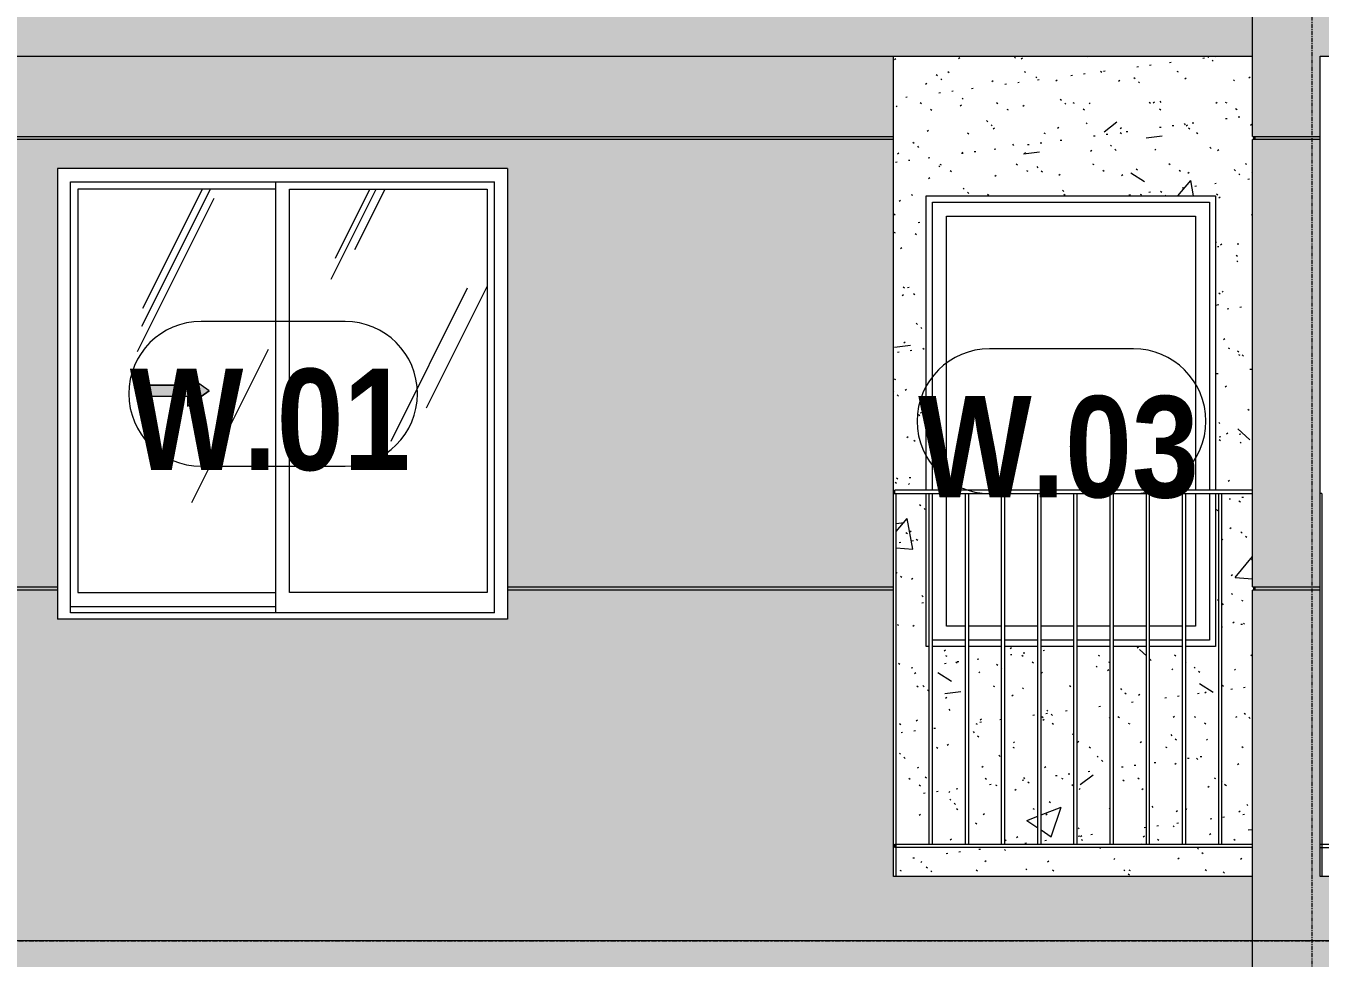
# Model space of a CAD drawing. Header units: millimetres. Extents: x 3451 to 201731, y -8641 to 35300.
# Drawn here: x 65937 to 69962, y 2146 to 5044 of the extents above; entities that cross this region are included whole.
import ezdxf

# ---------------------------------------------------------------- set-up
doc = ezdxf.new("R2010")
doc.units = ezdxf.units.MM
for name, pattern in [('1 NÉT CALL OUT', [6, 3, -3]), ('Centre', [31.75, 6.35, -4.7625, 15.875, -4.7625]), ('Dash 1_8_', [6.35, 3.175, -3.175]), ('Grid Line', [22.225, 12.7, -3.175, 3.175, -3.175])]:
    doc.linetypes.add(name, pattern=pattern)
for name, color, linetype, lineweight in [('0-1', 7, 'Continuous', 5), ('A-AREA', 32, 'Dash 1_8_', 9), ('A-DETL-GENF', 92, 'Continuous', 9), ('A-DETL-GENF-2', 92, '1 NÉT CALL OUT', 9), ('A-FLOR-HRAL', 11, 'Continuous', 9), ('A-FLOR-HRAL-1', 253, 'Continuous', 9), ('A-FLOR-LEVL-2', 51, 'Centre', 9), ('A-GLAZ', 151, 'Continuous', 9), ('A-GLAZ-1', 7, 'Continuous', 9), ('A-GLAZ-2', 253, 'Continuous', 9), ('A-GLAZ-3', 7, '1 NÉT CALL OUT', 9), ('A-GLAZ-IDEN', 152, 'Continuous', 9), ('A-WALL', 113, 'Continuous', 9), ('A-WALL-PATT-2', 9, 'Continuous', 9), ('A-WALL-PATT-3', 111, 'Continuous', 5), ('I-WALL-1', 7, 'Continuous', 9), ('S-GRID-1', 1, 'Grid Line', 9)]:
    doc.layers.add(name, color=color, linetype=linetype, lineweight=lineweight)
doc.styles.add('Arial_B_2', font='arialbd.ttf', dxfattribs={"width": 0.85, "height": 315})
pattern_1 = [(63.435, (51212.7, 14229.33), (-0.001, 1524), [532.46, -2875.3]), (63.435, (49688.7, 14229.33), (-0.001, 1524), [532.46, -2875.3]), (63.435, (51942.24, 14523.8), (-0.001, 1524), [532.46, -2875.3]), (63.435, (50418.24, 14523.8), (-0.001, 1524), [532.46, -2875.3]), (63.435, (51831.8, 14419.83), (-0.001, 1524), [532.46, -2875.3]), (63.435, (50307.8, 14419.83), (-0.001, 1524), [532.46, -2875.3]), (63.435, (51719.26, 15015.1), (-0.001, 1524), [258.8, -3148.97]), (63.435, (50195.26, 15015.1), (-0.001, 1524), [258.8, -3148.965]), (63.435, (51645.65, 14922.95), (-0.001, 1524), [532.46, -2875.3]), (63.435, (50121.65, 14922.95), (-0.001, 1524), [532.46, -2875.3]), (63.435, (51658.64, 14989.1), (-0.001, 1524), [532.46, -2875.3]), (63.435, (50134.64, 14989.1), (-0.001, 1524), [532.46, -2875.3]), (63.435, (51043.8, 14698.94), (-0.001, 1524), [532.46, -2875.3]), (63.435, (49519.8, 14698.94), (-0.001, 1524), [532.46, -2875.3]), (63.435, (51056.8, 14776.9), (-0.001, 1524), [532.46, -2875.3]), (63.435, (49532.8, 14776.9), (-0.001, 1524), [532.46, -2875.3]), (63.435, (51060.3, 14833.1), (-0.001, 1524), [532.46, -2875.3]), (63.435, (49536.3, 14833.1), (-0.001, 1524), [532.46, -2875.3])]

# ---------------------------------------------------------------- blocks, each defined once
blk = doc.blocks.new('M_Fixed - 900 x 1400-553215-TKCS_MẶT CẮT C')
at = {"layer": 'A-GLAZ-1'}
for p, q in [((68756, 4496), (69618, 4496)), ((68756, 3600), (68756, 4496)), ((69618, 4496), (69618, 3600)), ((68800, 4452), (69574, 4452)), ((68800, 3600), (68800, 4452)), ((69574, 4452), (69574, 3600)), ((68800, 3178), (68800, 3590)), ((69574, 3590), (69574, 3178)), ((69618, 3590), (69618, 3134)), ((68859, 3178), (68800, 3178)), ((68971.5, 3178), (68869, 3178)), ((69084, 3178), (68981.5, 3178)), ((69196.5, 3178), (69094, 3178)), ((69309, 3178), (69206.5, 3178)), ((69421.5, 3178), (69319, 3178)), ((69534, 3178), (69431.5, 3178)), ((69574, 3178), (69544, 3178)), ((68859, 3134), (68756.5, 3134)), ((68971.5, 3134), (68869, 3134)), ((69084, 3134), (68981.5, 3134)), ((69196.5, 3134), (69094, 3134)), ((69309, 3134), (69206.5, 3134)), ((69421.5, 3134), (69319, 3134)), ((69534, 3134), (69431.5, 3134)), ((69618, 3134), (69544, 3134))]:
    blk.add_line(p, q, dxfattribs=at)
blk = doc.blocks.new('Railing - 10mm-457212-TKCS_MẶT CẮT C')
at = {"layer": 'A-FLOR-HRAL-1'}
for p, q in [((68746.5, 2500), (68746.5, 3590)), ((68756.5, 2500), (68756.5, 3590))]:
    blk.add_line(p, q, dxfattribs=at)
blk = doc.blocks.new('Railing - 50 x 10mm-457210-TKCS_MẶT CẮT C')
at = {"layer": 'A-FLOR-HRAL-1'}
for p in [(68635.3, 3590), (68644, 2400)]:
    blk.add_line(p, (68644, 3590), dxfattribs=at)
blk = doc.blocks.new('Railing - Railing-641410-TKCS_MẶT CẮT C')
at = {"layer": 'A-FLOR-HRAL-1'}
for p, q in [((68639, 2490), (68639, 2500)), ((68639, 2500), (69751.9, 2500)), ((69751.9, 2490), (68639, 2490))]:
    blk.add_line(p, q, dxfattribs=at)
for name, p in [('Railing - 50 x 10mm-457210-TKCS_MẶT CẮT C', (0, 0)), ('Railing - 10mm-457212-TKCS_MẶT CẮT C', (0, 0)), ('Railing - 10mm-457212-TKCS_MẶT CẮT C', (112.5, 0)), ('Railing - 10mm-457212-TKCS_MẶT CẮT C', (225, 0)), ('Railing - 10mm-457212-TKCS_MẶT CẮT C', (337.5, 0)), ('Railing - 10mm-457212-TKCS_MẶT CẮT C', (450, 0)), ('Railing - 10mm-457212-TKCS_MẶT CẮT C', (562.5, 0)), ('Railing - 10mm-457212-TKCS_MẶT CẮT C', (675, 0)), ('Railing - 10mm-457212-TKCS_MẶT CẮT C', (787.5, 0)), ('Railing - 10mm-457212-TKCS_MẶT CẮT C', (900, 0))]:
    blk.add_blockref(name, p)
blk = doc.blocks.new('Top Rail Type - Top Rail_Internal_-641411-TKCS_MẶT CẮT C')
at = {"layer": 'A-FLOR-HRAL-1'}
for p, q in [((68639, 3590), (68639, 3600)), ((69751.9, 3600), (68639, 3600)), ((68639, 3590), (69751.9, 3590))]:
    blk.add_line(p, q, dxfattribs=at)
blk = doc.blocks.new('NCV_TKTC_TANG 1_rvt-1-TKCS_MẶT CẮT C')
at = {"layer": 'A-WALL-PATT-2'}
h = blk.add_hatch(dxfattribs=at)
h.set_pattern_fill('FP_4', color=256, style=0, pattern_type=2)
h.set_pattern_definition([(50, (49422.4, 14125), (1093.104, -95.634), [114.3, -1257.3]), (355, (49422.4, 14125), (-211.46, 1146.34), [91.44, -1005.84]), (100.451, (49513.5, 14117), (881.656, 1050.7), [97.14, -1068.54]), (46.184, (49422.4, 14429.8), (1626.475, -252.26), [171.45, -1885.95]), (96.636, (49558, 14408.8), (1424.42, 1484.57), [145.71, -1602.81]), (351.184, (49422.4, 14429.8), (1424.43, 1484.55), [137.16, -1508.76]), (21, (49574.8, 14353.6), (909.686, -613.59), [114.3, -1257.3]), (326, (49574.8, 14353.6), (370.81, 1105.13), [91.44, -1005.84]), (71.451, (49650.6, 14302.5), (1280.503, 491.53), [97.14, -1068.54]), (37.5, (49422.43, 14125), (18.5313, 507.33), [50.292, -943.356, 50.292, -970.788, -1009.65]), (37.5, (49422.43, 14125), (18.5313, 507.33), [-2014.728, 50.292, -959.358]), (7.5, (49422.43, 14125), (400.918, 601.084), [50.292, -531.876, 50.292, -920.496, -384.81]), (7.5, (49422.43, 14125), (400.918, 601.084), [-1552.956, 50.292, -334.518]), (327.5, (49082.58, 14125), (813.545, -34.374), [50.292, -330.708, 50.292, -1138.428, -1577.34]), (327.5, (49082.58, 14125), (813.545, -34.374), [-1569.72, 50.292, -1527.048]), (317.5, (48930.2, 14125), (888.775, 152.56), [50.292, -445.008, 50.292, -739.14, -1120.14]), (317.5, (48930.2, 14125), (888.775, 152.56), [-1284.73, 50.29, -1069.85])])
h.paths.add_polyline_path([(69751.9, 2400), (69751.9, 2490), (68644, 2490), (68644, 2400), (69729.6, 2400)])
h.paths.add_polyline_path([(69309, 2500), (69309, 3115), (69206.5, 3115), (69206.5, 2500)])
h.paths.add_polyline_path([(69319, 2500), (69421.5, 2500), (69421.5, 3115), (69319, 3115), (69319, 2561.6)])
h.paths.add_polyline_path([(69431.5, 2500), (69534, 2500), (69534, 3115), (69431.5, 3115)])
h.paths.add_polyline_path([(69196.5, 2500), (69196.5, 3115), (69094, 3115), (69094, 2500)])
h.paths.add_polyline_path([(69544, 2500), (69646.5, 2500), (69646.5, 3590), (69637, 3590), (69637, 3115), (69544, 3115)])
h.paths.add_polyline_path([(69656.5, 2500), (69751.9, 2500), (69751.9, 3290), (69755.8, 3290), (69755.8, 3300), (69751.9, 3300), (69751.9, 3590), (69656.5, 3590), (69656.5, 2951.1)])
h.paths.add_polyline_path([(68644, 2500), (68746.5, 2500), (68746.5, 3115), (68737, 3115), (68737, 3590), (68644, 3590), (68644, 2931.9)])
h.paths.add_polyline_path([(68756.5, 2500), (68859, 2500), (68859, 3115), (68756.5, 3115), (68756.5, 3096.4)])
h.paths.add_polyline_path([(69024.5, 2500), (69084, 2500), (69084, 3115), (68981.5, 3115), (68981.5, 2500)])
h.paths.add_polyline_path([(68971.5, 2500), (68971.5, 3115), (68869, 3115), (68869, 2500)])
h.paths.add_polyline_path([(68639, 3590), (68639, 3600), (68737, 3600), (68737, 4515), (69637, 4515), (69637, 3600), (69751.9, 3600), (69751.9, 4690), (69755.8, 4690), (69755.8, 4700), (69751.9, 4700), (69751.9, 4950), (68635.3, 4950), (68635.3, 3590)])
h = blk.add_hatch(dxfattribs=at)
h.set_pattern_fill('FP_5', color=256, style=0, pattern_type=2)
h.set_pattern_definition([(37.5, (49422.43, 14125), (-4.79953, 146.8239), [5.029, -110.795, 5.029, -124.511, -123.825]), (37.5, (49422.43, 14125), (-4.79953, 146.8239), [-245.364, 5.029, -118.796]), (7.5, (49422.43, 14125), (134.8574, 215.0472), [5.029, -57.455, 5.029, -99.365, -40.005]), (7.5, (49422.43, 14125), (134.8574, 215.0472), [-166.878, 5.029, -34.976]), (327.5, (49328.7, 14125), (237.29776, 0.4316), [5.029, -33.071, 5.029, -132.131, -179.07]), (327.5, (49328.7, 14125), (237.29776, 0.4316), [-175.26, 5.029, -174.041]), (317.5, (49328.7, 14125), (229.067, 66.8792), [5.029, -14.021, 5.029, -84.887, -102.87]), (317.5, (49328.7, 14125), (229.067, 66.8792), [-108.966, 5.029, -97.841])])
h.paths.add_polyline_path([(69751.9, 2400), (69751.9, 2490), (68644, 2490), (68644, 2400), (69729.6, 2400)])
h.paths.add_polyline_path([(69309, 2500), (69309, 3115), (69206.5, 3115), (69206.5, 2500)])
h.paths.add_polyline_path([(69319, 2500), (69421.5, 2500), (69421.5, 3115), (69319, 3115), (69319, 2561.6)])
h.paths.add_polyline_path([(69431.5, 2500), (69534, 2500), (69534, 3115), (69431.5, 3115)])
h.paths.add_polyline_path([(69196.5, 2500), (69196.5, 3115), (69094, 3115), (69094, 2500)])
h.paths.add_polyline_path([(69544, 2500), (69646.5, 2500), (69646.5, 3590), (69637, 3590), (69637, 3115), (69544, 3115)])
h.paths.add_polyline_path([(69656.5, 2500), (69751.9, 2500), (69751.9, 3290), (69755.8, 3290), (69755.8, 3300), (69751.9, 3300), (69751.9, 3590), (69656.5, 3590), (69656.5, 2951.1)])
h.paths.add_polyline_path([(68644, 2500), (68746.5, 2500), (68746.5, 3115), (68737, 3115), (68737, 3590), (68644, 3590), (68644, 2931.9)])
h.paths.add_polyline_path([(68756.5, 2500), (68859, 2500), (68859, 3115), (68756.5, 3115), (68756.5, 3096.4)])
h.paths.add_polyline_path([(69024.5, 2500), (69084, 2500), (69084, 3115), (68981.5, 3115), (68981.5, 2500)])
h.paths.add_polyline_path([(68971.5, 2500), (68971.5, 3115), (68869, 3115), (68869, 2500)])
h.paths.add_polyline_path([(68639, 3590), (68639, 3600), (68737, 3600), (68737, 4515), (69637, 4515), (69637, 3600), (69751.9, 3600), (69751.9, 4690), (69755.8, 4690), (69755.8, 4700), (69751.9, 4700), (69751.9, 4950), (68635.3, 4950), (68635.3, 3590)])
at = {"layer": 'I-WALL-1'}
for p, q in [((68737, 3600), (68737, 4515)), ((68737, 4515), (69637, 4515)), ((69637, 4515), (69637, 3600)), ((68737, 3115), (68737, 3590)), ((69637, 3590), (69637, 3115)), ((68746.5, 3115), (68737, 3115)), ((68859, 3115), (68756.5, 3115)), ((68971.5, 3115), (68869, 3115)), ((69084, 3115), (68981.5, 3115)), ((69196.5, 3115), (69094, 3115)), ((69309, 3115), (69206.5, 3115)), ((69421.5, 3115), (69319, 3115)), ((69534, 3115), (69431.5, 3115)), ((69637, 3115), (69544, 3115))]:
    blk.add_line(p, q, dxfattribs=at)
at = {"layer": 'A-FLOR-HRAL-1'}
for name in ['Railing - Railing-641410-TKCS_MẶT CẮT C', 'Top Rail Type - Top Rail_Internal_-641411-TKCS_MẶT CẮT C']:
    blk.add_blockref(name, (0, 0), dxfattribs=at)
at = {"layer": 'A-GLAZ-2'}
blk.add_blockref('M_Fixed - 900 x 1400-553215-TKCS_MẶT CẮT C', (0, 0), dxfattribs=at)
blk = doc.blocks.new('1_FAMILY RVT - W01-WxH 1400x1400xmm-V1-TKCS_MẶT CẮT C')
at = {"layer": 'A-DETL-GENF-2'}
blk.add_hatch(color=256, dxfattribs=at).paths.add_polyline_path([(66439.8, 3862.1), (66507.5, 3909.5), (66439.8, 3957), (66439.8, 3926.5), (66304.3, 3926.5), (66304.3, 3892.6), (66439.8, 3892.6)])
at = {"layer": 'A-GLAZ'}
h = blk.add_hatch(dxfattribs=at)
h.set_pattern_fill('FP_2', color=256, style=0, pattern_type=2)
h.set_pattern_definition(pattern_1)
h.paths.add_polyline_path([(66713.1, 3282.6), (66713.1, 4536.5), (66098.8, 4536.5), (66098.8, 3282.6), (66452.2, 3282.6)])
h.paths.add_polyline_path([(66439.8, 3862.1), (66439.8, 3892.6), (66304.3, 3892.6), (66304.3, 3926.5), (66439.8, 3926.5), (66439.8, 3957), (66507.5, 3909.5), (66452.2, 3870.7)])
h = blk.add_hatch(dxfattribs=at)
h.set_pattern_fill('FP_2', color=256, style=0, pattern_type=2)
h.set_pattern_definition(pattern_1)
h.paths.add_polyline_path([(66757.5, 3282.6), (67371.8, 3282.6), (67371.8, 4536.5), (66757.5, 4536.5), (66757.5, 3353.7)])
at = {"layer": 'A-DETL-GENF'}
for p, q in [((66439.8, 3957), (66439.8, 3926.5)), ((66507.5, 3909.5), (66439.8, 3957)), ((66507.5, 3909.5), (66439.8, 3957)), ((66439.8, 3957), (66439.8, 3926.5)), ((66304.3, 3926.5), (66304.3, 3892.6)), ((66304.3, 3926.5), (66439.8, 3926.5)), ((66439.8, 3926.5), (66304.3, 3926.5)), ((66304.3, 3926.5), (66304.3, 3892.6)), ((66507.5, 3909.5), (66439.8, 3862.1)), ((66439.8, 3862.1), (66507.5, 3909.5)), ((66304.3, 3892.6), (66439.8, 3892.6)), ((66304.3, 3892.6), (66439.8, 3892.6)), ((66439.8, 3892.6), (66439.8, 3862.1)), ((66439.8, 3892.6), (66439.8, 3862.1))]:
    blk.add_line(p, q, dxfattribs=at)
at = {"layer": 'A-GLAZ'}
for p, q in [((67435.3, 4600), (66035.3, 4600)), ((66035.3, 4600), (66035.3, 3200)), ((67435.3, 4600), (67435.3, 3200)), ((66076.2, 4559.1), (67394.4, 4559.1)), ((66076.2, 3219.1), (66076.2, 4559.1)), ((66713.1, 4559.1), (66713.1, 3219.1)), ((67394.4, 3219.1), (67394.4, 4559.1)), ((66098.8, 4536.5), (66098.8, 3282.6)), ((66713.1, 4536.5), (66098.8, 4536.5)), ((66757.5, 3282.6), (66757.5, 4536.5)), ((66757.5, 4536.5), (67371.8, 4536.5)), ((67371.8, 4536.5), (67371.8, 3282.6)), ((66098.8, 3282.6), (66713.1, 3282.6)), ((67371.8, 3282.6), (66757.5, 3282.6)), ((66713.1, 3238.1), (66076.2, 3238.1)), ((66713.1, 3238.1), (66076.2, 3238.1)), ((67435.3, 3200), (66035.3, 3200)), ((67394.4, 3219.1), (66076.2, 3219.1))]:
    blk.add_line(p, q, dxfattribs=at)
blk = doc.blocks.new('Railing - 10mm-V52-TKCS_MẶT CẮT C')
at = {"layer": 'A-FLOR-HRAL'}
for p, q in [((70064.4, 3258.4), (70064.4, 3590)), ((70074.4, 3590), (70074.4, 3321.6)), ((70064.4, 3238.2), (70064.4, 3242.2)), ((70064.4, 2968.1), (70064.4, 3226.1)), ((70074.4, 3241.2), (70074.4, 3237.2)), ((70074.4, 3225.1), (70074.4, 2969.3)), ((70064.4, 2500), (70064.4, 2867.8)), ((70074.4, 2868.8), (70074.4, 2500))]:
    blk.add_line(p, q, dxfattribs=at)
blk = doc.blocks.new('Railing - 10mm-V53-TKCS_MẶT CẮT C')
at = {"layer": 'A-FLOR-HRAL'}
for p, q in [((70171.9, 3227.5), (70171.9, 3590)), ((70181.9, 3590), (70181.9, 3226.5)), ((70171.9, 2979.1), (70171.9, 3215.4)), ((70181.9, 3214.4), (70181.9, 2980.1)), ((70171.9, 2500), (70171.9, 2878.6)), ((70181.9, 2879.6), (70181.9, 2500))]:
    blk.add_line(p, q, dxfattribs=at)
blk = doc.blocks.new('Railing - 10mm-V54-TKCS_MẶT CẮT C')
at = {"layer": 'A-FLOR-HRAL'}
for p, q in [((70279.4, 3216.7), (70279.4, 3590)), ((70289.4, 3590), (70289.4, 3215.7)), ((70279.4, 2989.8), (70279.4, 3204.6)), ((70289.4, 3203.6), (70289.4, 2990.8)), ((70279.4, 2500), (70279.4, 2879.3)), ((70289.4, 2880.3), (70289.4, 2500))]:
    blk.add_line(p, q, dxfattribs=at)
blk = doc.blocks.new('Railing - 10mm-V55-TKCS_MẶT CẮT C')
at = {"layer": 'A-FLOR-HRAL'}
for p, q in [((70386.9, 3290.4), (70386.9, 3590)), ((70396.9, 3590), (70396.9, 3289.4)), ((70396.9, 3255.8), (70396.9, 3205)), ((70386.9, 3206), (70386.9, 3210)), ((70386.9, 3000.6), (70386.9, 3193.9)), ((70396.9, 3192.9), (70396.9, 3001.6)), ((70386.9, 2500), (70386.9, 2890)), ((70396.9, 2891), (70396.9, 2500))]:
    blk.add_line(p, q, dxfattribs=at)
blk = doc.blocks.new('Railing - 10mm-V56-TKCS_MẶT CẮT C')
at = {"layer": 'A-FLOR-HRAL'}
for p, q in [((70494.4, 3195.2), (70494.4, 3590)), ((70504.4, 3590), (70504.4, 3194.2)), ((70494.4, 3011.3), (70494.4, 3183.2)), ((70504.4, 3182.2), (70504.4, 3012.3)), ((70494.4, 2500), (70494.4, 2874.5)), ((70504.4, 2868.8), (70504.4, 2500))]:
    blk.add_line(p, q, dxfattribs=at)
blk = doc.blocks.new('Railing - 10mm-V57-TKCS_MẶT CẮT C')
at = {"layer": 'A-FLOR-HRAL'}
for p, q in [((70601.9, 3184.5), (70601.9, 3590)), ((70611.9, 3590), (70611.9, 3183.5)), ((70601.9, 3022.1), (70601.9, 3172.4)), ((70611.9, 3171.4), (70611.9, 3023.1)), ((70601.9, 2916.4), (70601.9, 2921.6)), ((70611.9, 2922.6), (70611.9, 2910.6)), ((70601.9, 2500), (70601.9, 2812.5)), ((70611.9, 2806.7), (70611.9, 2500))]:
    blk.add_line(p, q, dxfattribs=at)
blk = doc.blocks.new('Railing - 10mm-V58-TKCS_MẶT CẮT C')
at = {"layer": 'A-FLOR-HRAL'}
for p, q in [((70709.4, 3173.7), (70709.4, 3590)), ((70719.4, 3590), (70719.4, 3172.7)), ((70709.4, 3032.8), (70709.4, 3161.7)), ((70719.4, 3160.7), (70719.4, 3033.8)), ((70709.4, 2854.3), (70709.4, 2932.3)), ((70719.4, 2933.3), (70719.4, 2848.6)), ((70709.4, 2500), (70709.4, 2750.4)), ((70719.4, 2744.6), (70719.4, 2500))]:
    blk.add_line(p, q, dxfattribs=at)
blk = doc.blocks.new('Railing - 10mm-V59-TKCS_MẶT CẮT C')
at = {"layer": 'A-FLOR-HRAL'}
for p, q in [((70816.9, 3163), (70816.9, 3590)), ((70826.9, 3590), (70826.9, 3162)), ((70816.9, 3043.6), (70816.9, 3150.9)), ((70826.9, 3149.9), (70826.9, 3044.6)), ((70816.9, 2792.3), (70816.9, 2943.1)), ((70826.9, 2944.1), (70826.9, 2786.5)), ((70816.9, 2500), (70816.9, 2688.3)), ((70826.9, 2682.6), (70826.9, 2500))]:
    blk.add_line(p, q, dxfattribs=at)
blk = doc.blocks.new('Railing - 10mm-V60-TKCS_MẶT CẮT C')
at = {"layer": 'A-FLOR-HRAL'}
for p, q in [((70924.4, 3152.2), (70924.4, 3590)), ((70934.4, 3590), (70934.4, 3151.2)), ((70924.4, 3054.3), (70924.4, 3140.2)), ((70934.4, 3139.2), (70934.4, 3055.3)), ((70924.4, 2730.2), (70924.4, 2953.8)), ((70934.4, 2954.8), (70934.4, 2724.4)), ((70924.4, 2500), (70924.4, 2626.3)), ((70934.4, 2620.5), (70934.4, 2500))]:
    blk.add_line(p, q, dxfattribs=at)
blk = doc.blocks.new('Railing - 50 x 10mm-V61-TKCS_MẶT CẮT C')
at = {"layer": 'A-FLOR-HRAL'}
for p, q in [((71041.9, 3590), (71031.9, 3590)), ((71031.9, 3141.5), (71031.9, 3590)), ((71041.9, 3590), (71041.9, 3140.5)), ((71031.9, 3065.1), (71031.9, 3129.4)), ((71041.9, 3128.4), (71041.9, 3066.1)), ((71031.9, 2668.1), (71031.9, 2964.6)), ((71041.9, 2965.6), (71041.9, 2662.4)), ((71031.9, 2400), (71031.9, 2564.2)), ((71041.9, 2558.4), (71041.9, 2400))]:
    blk.add_line(p, q, dxfattribs=at)
blk = doc.blocks.new('Railing - 10mm-V62-TKCS_MẶT CẮT C')
at = {"layer": 'A-FLOR-HRAL'}
for p, q in [((71139.4, 3130.7), (71139.4, 3590)), ((71149.4, 3590), (71149.4, 3129.7)), ((71139.4, 3075.8), (71139.4, 3118.7)), ((71149.4, 3117.7), (71149.4, 3076.8)), ((71139.4, 2606.1), (71139.4, 2975.3)), ((71149.4, 2976.3), (71149.4, 2600.3)), ((71139.4, 2500), (71139.4, 2502.1))]:
    blk.add_line(p, q, dxfattribs=at)
blk = doc.blocks.new('Railing - 10mm-V63-TKCS_MẶT CẮT C')
at = {"layer": 'A-FLOR-HRAL'}
for p, q in [((71246.9, 3120), (71246.9, 3590)), ((71256.9, 3590), (71256.9, 3119)), ((71246.9, 3086.6), (71246.9, 3107.9)), ((71256.9, 3106.9), (71256.9, 3087.6)), ((71246.9, 2544), (71246.9, 2986.1)), ((71256.9, 2987.1), (71256.9, 2538.2))]:
    blk.add_line(p, q, dxfattribs=at)
blk = doc.blocks.new('Railing - 10mm-V64-TKCS_MẶT CẮT C')
at = {"layer": 'A-FLOR-HRAL'}
for p, q in [((71354.4, 3182.8), (71354.4, 3590)), ((71364.4, 3590), (71364.4, 3192.6)), ((71354.4, 3109.2), (71354.4, 3113.2)), ((71364.4, 3112.2), (71364.4, 3108.2))]:
    blk.add_line(p, q, dxfattribs=at)
blk = doc.blocks.new('Railing - 10mm-V65-TKCS_MẶT CẮT C')
at = {"layer": 'A-FLOR-HRAL'}
for p, q in [((71461.9, 3108.1), (71461.9, 3590)), ((71471.9, 3590), (71471.9, 3109.1))]:
    blk.add_line(p, q, dxfattribs=at)
blk = doc.blocks.new('Railing - 10mm-V66-TKCS_MẶT CẮT C')
at = {"layer": 'A-FLOR-HRAL'}
for p, q in [((71569.4, 3118.8), (71569.4, 3590)), ((71579.4, 3590), (71579.4, 3119.8)), ((71579.4, 3019.3), (71579.4, 2517.2)), ((71569.4, 2511.5), (71569.4, 3018.3))]:
    blk.add_line(p, q, dxfattribs=at)
blk = doc.blocks.new('Railing - 10mm-V67-TKCS_MẶT CẮT C')
at = {"layer": 'A-FLOR-HRAL'}
for p, q in [((71676.9, 3129.6), (71676.9, 3590)), ((71686.9, 3590), (71686.9, 3130.6)), ((71676.9, 2573.5), (71676.9, 3029.1)), ((71686.9, 3030.1), (71686.9, 2579.3))]:
    blk.add_line(p, q, dxfattribs=at)
blk = doc.blocks.new('Railing - 10mm-V68-TKCS_MẶT CẮT C')
at = {"layer": 'A-FLOR-HRAL'}
for p, q in [((71784.4, 3140.3), (71784.4, 3590)), ((71794.4, 3590), (71794.4, 3141.3)), ((71784.4, 2635.6), (71784.4, 3039.8)), ((71794.4, 3040.8), (71794.4, 2641.4)), ((71794.4, 2537.5), (71794.4, 2500)), ((71784.4, 2500), (71784.4, 2531.7))]:
    blk.add_line(p, q, dxfattribs=at)
blk = doc.blocks.new('Railing - 10mm-V69-TKCS_MẶT CẮT C')
at = {"layer": 'A-FLOR-HRAL'}
for p, q in [((71891.9, 3151.1), (71891.9, 3590)), ((71901.9, 3590), (71901.9, 3152.1)), ((71891.9, 2697.7), (71891.9, 3050.6)), ((71901.9, 3051.6), (71901.9, 2703.4)), ((71891.9, 2500), (71891.9, 2593.7)), ((71901.9, 2599.5), (71901.9, 2500))]:
    blk.add_line(p, q, dxfattribs=at)
blk = doc.blocks.new('Railing - 10mm-V70-TKCS_MẶT CẮT C')
at = {"layer": 'A-FLOR-HRAL'}
for p, q in [((71999.4, 3161.8), (71999.4, 3590)), ((72009.4, 3590), (72009.4, 3162.8)), ((71999.4, 2759.7), (71999.4, 3061.3)), ((72009.4, 3062.3), (72009.4, 2765.5)), ((72009.4, 2661.6), (72009.4, 2500)), ((71999.4, 2500), (71999.4, 2655.8))]:
    blk.add_line(p, q, dxfattribs=at)
blk = doc.blocks.new('Railing - 50 x 10mm-V71-TKCS_MẶT CẮT C')
at = {"layer": 'A-FLOR-HRAL'}
for p, q in [((72116.9, 3590), (72106.9, 3590)), ((72106.9, 3172.6), (72106.9, 3590)), ((72116.9, 3590), (72116.9, 3173.6)), ((72106.9, 2821.8), (72106.9, 3072.1)), ((72116.9, 3073.1), (72116.9, 2827.6)), ((72106.9, 2400), (72106.9, 2717.9)), ((72116.9, 2723.6), (72116.9, 2400))]:
    blk.add_line(p, q, dxfattribs=at)
blk = doc.blocks.new('Railing - 10mm-V72-TKCS_MẶT CẮT C')
at = {"layer": 'A-FLOR-HRAL'}
for p, q in [((72214.4, 3183.3), (72214.4, 3590)), ((72224.4, 3590), (72224.4, 3184.3)), ((72214.4, 2883.9), (72214.4, 3082.8)), ((72224.4, 3083.8), (72224.4, 2889.6)), ((72214.4, 2500), (72214.4, 2779.9)), ((72224.4, 2785.7), (72224.4, 2500))]:
    blk.add_line(p, q, dxfattribs=at)
blk = doc.blocks.new('Railing - 10mm-V73-TKCS_MẶT CẮT C')
at = {"layer": 'A-FLOR-HRAL'}
for p, q in [((72321.9, 3194.1), (72321.9, 3590)), ((72331.9, 3590), (72331.9, 3195.1)), ((72321.9, 2945.9), (72321.9, 3093.6)), ((72331.9, 3094.6), (72331.9, 2951.7)), ((72321.9, 2500), (72321.9, 2842)), ((72331.9, 2847.8), (72331.9, 2500))]:
    blk.add_line(p, q, dxfattribs=at)
blk = doc.blocks.new('Railing - 10mm-V74-TKCS_MẶT CẮT C')
at = {"layer": 'A-FLOR-HRAL'}
for p, q in [((72429.4, 3204.8), (72429.4, 3590)), ((72439.4, 3590), (72439.4, 3205.8)), ((72429.4, 3008), (72429.4, 3104.3)), ((72439.4, 3105.3), (72439.4, 3013.8)), ((72429.4, 2500), (72429.4, 2904.1)), ((72439.4, 2909.8), (72439.4, 2500))]:
    blk.add_line(p, q, dxfattribs=at)
blk = doc.blocks.new('Railing - 10mm-V75-TKCS_MẶT CẮT C')
at = {"layer": 'A-FLOR-HRAL'}
for p, q in [((72536.9, 3215.6), (72536.9, 3590)), ((72546.9, 3590), (72546.9, 3216.6)), ((72536.9, 3070), (72536.9, 3115.1)), ((72546.9, 3116.1), (72546.9, 3075.8)), ((72536.9, 2500), (72536.9, 2966.1)), ((72546.9, 2971.9), (72546.9, 2500))]:
    blk.add_line(p, q, dxfattribs=at)
blk = doc.blocks.new('Railing - 10mm-V76-TKCS_MẶT CẮT C')
at = {"layer": 'A-FLOR-HRAL'}
for p, q in [((72644.4, 3226.3), (72644.4, 3590)), ((72654.4, 3590), (72654.4, 3227.3)), ((72644.4, 2500), (72644.4, 3028.2)), ((72654.4, 3034), (72654.4, 2500))]:
    blk.add_line(p, q, dxfattribs=at)
blk = doc.blocks.new('Railing - 10mm-V77-TKCS_MẶT CẮT C')
at = {"layer": 'A-FLOR-HRAL'}
for p, q in [((72751.9, 3237.1), (72751.9, 3590)), ((72761.9, 3590), (72761.9, 3238.1)), ((72751.9, 2500), (72751.9, 3090.3)), ((72761.9, 3096), (72761.9, 2500))]:
    blk.add_line(p, q, dxfattribs=at)
blk = doc.blocks.new('Railing - 10mm-V78-TKCS_MẶT CẮT C')
at = {"layer": 'A-FLOR-HRAL'}
for p, q in [((72859.4, 3247.8), (72859.4, 3590)), ((72869.4, 3590), (72869.4, 3248.8)), ((72859.4, 2500), (72859.4, 3137.3)), ((72869.4, 3138.3), (72869.4, 2500))]:
    blk.add_line(p, q, dxfattribs=at)
blk = doc.blocks.new('Railing - 10mm-V79-TKCS_MẶT CẮT C')
at = {"layer": 'A-FLOR-HRAL'}
for p, q in [((72966.9, 3258.6), (72966.9, 3590)), ((72976.9, 3590), (72976.9, 3259.6)), ((72966.9, 2500), (72966.9, 3148)), ((72976.9, 3149), (72976.9, 2500))]:
    blk.add_line(p, q, dxfattribs=at)
blk = doc.blocks.new('Railing - 50 x 10mm-V80-TKCS_MẶT CẮT C')
at = {"layer": 'A-FLOR-HRAL'}
for q in [(69961.8, 3590), (69966.9, 2400)]:
    blk.add_line((69966.9, 3590), q, dxfattribs=at)
blk = doc.blocks.new('Railing - Railing-1598455-TKCS_MẶT CẮT C')
at = {"layer": 'A-FLOR-HRAL'}
for p, q in [((69961.9, 2490), (69961.9, 2500)), ((69961.9, 2500), (71143.1, 2500)), ((71323.1, 2500), (71336.3, 2500)), ((71536.3, 2500), (71549.5, 2500)), ((71729.5, 2500), (73035.3, 2500)), ((69961.9, 2490), (71160.5, 2490)), ((71712.2, 2490), (73035.3, 2490))]:
    blk.add_line(p, q, dxfattribs=at)
for name in ['Railing - 50 x 10mm-V80-TKCS_MẶT CẮT C', 'Railing - 10mm-V52-TKCS_MẶT CẮT C', 'Railing - 10mm-V53-TKCS_MẶT CẮT C', 'Railing - 10mm-V54-TKCS_MẶT CẮT C', 'Railing - 10mm-V55-TKCS_MẶT CẮT C', 'Railing - 10mm-V56-TKCS_MẶT CẮT C', 'Railing - 10mm-V57-TKCS_MẶT CẮT C', 'Railing - 10mm-V58-TKCS_MẶT CẮT C', 'Railing - 10mm-V59-TKCS_MẶT CẮT C', 'Railing - 10mm-V60-TKCS_MẶT CẮT C', 'Railing - 50 x 10mm-V61-TKCS_MẶT CẮT C', 'Railing - 10mm-V62-TKCS_MẶT CẮT C', 'Railing - 10mm-V63-TKCS_MẶT CẮT C', 'Railing - 10mm-V64-TKCS_MẶT CẮT C', 'Railing - 10mm-V65-TKCS_MẶT CẮT C', 'Railing - 10mm-V66-TKCS_MẶT CẮT C', 'Railing - 10mm-V67-TKCS_MẶT CẮT C', 'Railing - 10mm-V68-TKCS_MẶT CẮT C', 'Railing - 10mm-V69-TKCS_MẶT CẮT C', 'Railing - 10mm-V70-TKCS_MẶT CẮT C', 'Railing - 50 x 10mm-V71-TKCS_MẶT CẮT C', 'Railing - 10mm-V72-TKCS_MẶT CẮT C', 'Railing - 10mm-V73-TKCS_MẶT CẮT C', 'Railing - 10mm-V74-TKCS_MẶT CẮT C', 'Railing - 10mm-V75-TKCS_MẶT CẮT C', 'Railing - 10mm-V76-TKCS_MẶT CẮT C', 'Railing - 10mm-V77-TKCS_MẶT CẮT C', 'Railing - 10mm-V78-TKCS_MẶT CẮT C', 'Railing - 10mm-V79-TKCS_MẶT CẮT C']:
    blk.add_blockref(name, (0, 0))
blk = doc.blocks.new('SSA-WINDOW TAG - 10-2062020-TKCS_MẶT CẮT C')
at = {"layer": 'A-GLAZ-IDEN'}
for p, q in [((47626.5, 10839.4), (47178.9, 10839.4)), ((47178.9, 10389.4), (47626.5, 10389.4))]:
    blk.add_line(p, q, dxfattribs=at)
for centre, start, end in [((47178.9, 10614.4), 90, 270), ((47626.5, 10614.4), 270, 90)]:
    blk.add_arc(centre, 225, start, end, dxfattribs=at)

msp = doc.modelspace()

# ---------------------------------------------------------------- hatches: boundary and pattern name
at = {"layer": 'A-WALL-PATT-3'}
for points in [[(65045.3, 4950), (69751.9, 4950), (69751.9, 5700), (65045.3, 5700), (65045.3, 5600)], [(67738.3, 4690), (68635.3, 4690), (68635.3, 4700), (64264.6, 4700), (64264.7, 4690), (67435.3, 4690)], [(69761.9, 4690), (69761.9, 4700), (69755.8, 4700), (69755.8, 4690)], [(69961.8, 4690), (69961.8, 4700), (69761.9, 4700), (69761.9, 4690)], [(65166, 3290), (66035.3, 3290), (66035.3, 3300), (64264.6, 3300), (64264.6, 3290), (64268.6, 3290)], [(67435.3, 3290), (68635.3, 3290), (68635.3, 3300), (67435.3, 3300)], [(69760.5, 3290), (69761.9, 3290), (69761.9, 3300), (69755.8, 3300), (69755.8, 3290)], [(69961.8, 3290), (69961.8, 3300), (69761.9, 3300), (69761.9, 3290)], [(69751.9, 2200), (69751.9, 2400), (68635.3, 2400), (68635.3, 2200), (69667.6, 2200)], [(67738.3, 1550), (69751.9, 1550), (69751.9, 2200), (64268.6, 2200), (64268.6, 1550), (67416.8, 1550)], [(69761.9, 2000), (69761.9, 2200), (69751.9, 2200), (69751.9, 2000)]]:
    msp.add_hatch(color=256, dxfattribs=at).paths.add_polyline_path(points)
h = msp.add_hatch(color=256, dxfattribs=at)
h.paths.add_polyline_path([(69761.9, 2200), (69761.9, 3290), (69751.9, 3290), (69751.9, 2200)])
h.paths.add_polyline_path([(69761.9, 3300), (69761.9, 4690), (69751.9, 4690), (69751.9, 3300)])
h.paths.add_polyline_path([(69761.9, 4700), (69761.9, 5600), (69751.9, 5600), (69751.9, 4700)])
h = msp.add_hatch(color=256, dxfattribs=at)
h.paths.add_polyline_path([(69761.9, 2200), (71326.3, 2200), (71326.3, 2394.2), (71316.3, 2400), (69961.8, 2400), (69961.8, 3290), (69761.9, 3290), (69761.9, 2754.1)])
h.paths.add_polyline_path([(72883, 2200), (73391.9, 2200), (73391.9, 3190.5), (73035.3, 3154.8), (73035.3, 2400), (71556.3, 2400), (71546.3, 2394.2), (71546.3, 2200), (72239.9, 2200)])
h.paths.add_polyline_path([(73035.3, 3265.4), (73281.3, 3290), (73035.3, 3290), (73035.3, 3282)])
h.paths.add_polyline_path([(69961.8, 3300), (69961.8, 4690), (69761.9, 4690), (69761.9, 3300)])
h.paths.add_polyline_path([(73381.3, 3300), (73391.9, 3301.1), (73391.9, 4690), (73035.3, 4690), (73035.3, 3300)])
h.paths.add_polyline_path([(73035.3, 4700), (73391.9, 4700), (73391.9, 5600), (69761.9, 5600), (69761.9, 4700), (69961.8, 4700), (69961.8, 4950), (73035.3, 4950)])
h = msp.add_hatch(color=256, dxfattribs=at)
h.paths.add_polyline_path([(67738.3, 2200), (68635.3, 2200), (68635.3, 3290), (67435.3, 3290), (67435.3, 3200), (66035.3, 3200), (66035.3, 3290), (64268.6, 3290), (64268.6, 2200), (66452.2, 2200)])
h.paths.add_polyline_path([(68635.3, 3300), (68635.3, 4690), (64268.6, 4690), (64268.6, 3499.3), (64335.3, 3505.5), (64335.3, 3405), (64268.6, 3398.3), (64268.6, 3300), (66035.3, 3300), (66035.3, 4600), (67435.3, 4600), (67435.3, 3300), (67738.3, 3300)])
h.paths.add_polyline_path([(64294.5, 3505.9), (64286.6, 3585.5), (64326.4, 3589.5), (64334.3, 3509.9)])
h.paths.add_polyline_path([(65166, 4700), (68635.3, 4700), (68635.3, 4950), (64268.6, 4950), (64268.6, 4700), (65045.3, 4700)])
h = msp.add_hatch(color=256, dxfattribs=at)
h.paths.add_polyline_path([(70326.3, 750), (70336.3, 750), (70336.3, 900), (69861.8, 900), (69861.8, 750), (70310.7, 750)])
h.paths.add_polyline_path([(70953.8, 750), (71336.3, 750), (71336.3, 950), (69961.9, 950), (69961.9, 1490), (69761.9, 1490), (69761.8, 1050), (69861.8, 1050), (69861.8, 910), (70456.3, 910), (70456.3, 900), (70446.3, 900), (70446.3, 750), (70456.3, 750)])
h.paths.add_polyline_path([(71536.3, 750), (72761.8, 750), (72761.8, 950), (71536.3, 950)])
h.paths.add_polyline_path([(73204.5, 1050), (73386.9, 1050), (73386.9, 1490), (73036.9, 1490), (73036.9, 1050)])
h.paths.add_polyline_path([(78088.3, 1050), (78236.9, 1050), (78236.9, 1490), (77886.9, 1490), (77886.9, 1050), (78027.7, 1050)])
h.paths.add_polyline_path([(75736.9, 1050), (75736.9, 1490), (75536.9, 1490), (75536.9, 1050), (75574, 1050)])
h.paths.add_polyline_path([(78027.7, 1500), (78236.9, 1500), (78236.9, 2200), (71546.3, 2200), (71546.3, 1900), (71536.3, 1900), (71536.3, 1550), (73036.9, 1550), (73036.9, 1500), (73386.9, 1500), (73386.9, 1550), (75536.9, 1550), (75536.9, 1500), (75736.9, 1500), (75736.9, 1550), (77886.9, 1550), (77886.9, 1500)])
h.paths.add_polyline_path([(69961.9, 1500), (69961.9, 1550), (71336.3, 1550), (71336.3, 1900), (71326.3, 1900), (71326.3, 2200), (69761.9, 2200), (69761.9, 1500)])

# ---------------------------------------------------------------- linework, layer by layer
at = {"layer": 'A-AREA'}
msp.add_line((71326.3, 2200), (61387.5, 2200), dxfattribs=at)
at = {"layer": 'A-FLOR-LEVL-2'}
msp.add_line((3450.8, 2200), (93442.9, 2200), dxfattribs=at)
at = {"layer": 'A-WALL'}
for p, q in [((69751.9, 4700), (69751.9, 5700)), ((64268.6, 4950), (69751.9, 4950)), ((68635.3, 2400), (68635.3, 4950)), ((69961.8, 4950), (73035.3, 4950)), ((69961.8, 2400), (69961.8, 4950)), ((64058.6, 4700), (68635.3, 4700)), ((68635.3, 4690), (64058.6, 4690)), ((69751.9, 4700), (69961.8, 4700)), ((69751.9, 3300), (69751.9, 4690)), ((69961.8, 4690), (69751.9, 4690)), ((69755.8, 4690), (69755.8, 4700)), ((64058.6, 3300), (66035.3, 3300)), ((66035.3, 3290), (64058.6, 3290)), ((67435.3, 3300), (68635.3, 3300)), ((68635.3, 3290), (67435.3, 3290)), ((69751.9, 3300), (69961.8, 3300)), ((69751.9, 2000), (69751.9, 3290)), ((69961.8, 3290), (69751.9, 3290)), ((69755.8, 3290), (69755.8, 3300)), ((69751.9, 2400), (68635.3, 2400)), ((71316.3, 2400), (69961.8, 2400)), ((71326.3, 2200), (60445.3, 2200))]:
    msp.add_line(p, q, dxfattribs=at)
at = {"layer": 'S-GRID-1'}
msp.add_line((69936.9, -1941), (69936.9, 30542.5), dxfattribs=at)

# ---------------------------------------------------------------- block references
at = {"layer": '0-1'}
msp.add_blockref('NCV_TKTC_TANG 1_rvt-1-TKCS_MẶT CẮT C', (0, 0), dxfattribs=at)
at = {"layer": 'A-FLOR-HRAL'}
msp.add_blockref('Railing - Railing-1598455-TKCS_MẶT CẮT C', (0, 0), dxfattribs=at)
at = {"layer": 'A-GLAZ-3'}
msp.add_blockref('1_FAMILY RVT - W01-WxH 1400x1400xmm-V1-TKCS_MẶT CẮT C', (0, 0), dxfattribs=at)
at = {"layer": 'A-GLAZ-IDEN'}
for p in [(19303.3, -6714.4), (21755, -6799.4)]:
    msp.add_blockref('SSA-WINDOW TAG - 10-2062020-TKCS_MẶT CẮT C', p, dxfattribs=at)

# ---------------------------------------------------------------- texts
at = {"layer": 'A-GLAZ-IDEN', "char_height": 315, "width": 902.7, "attachment_point": 5, "line_spacing_factor": 0.936439, "style": 'Arial_B_2'}
for s, insert in [('\\pt6.3756,12.7512,19.12365,25.49925,31.87485,38.25045,44.62605,50.9985,57.3741,63.7497,70.1253,76.5009,82.8765,89.24895,95.62455,102.00015,108.37575,114.75135,121.1238,127.4994,133.875,140.2506,146.6262,152.99865,159.37425,165.74985,172.12545,178.50105,184.8735,191.2491,197.6247,204.0003;W.01', (66696.7, 3818.1)), ('\\pt6.3756,12.7512,19.12365,25.49925,31.87485,38.25045,44.62605,50.9985,57.3741,63.7497,70.1253,76.5009,82.8765,89.24895,95.62455,102.00015,108.37575,114.75135,121.1238,127.4994,133.875,140.2506,146.6262,152.99865,159.37425,165.74985,172.12545,178.50105,184.8735,191.2491,197.6247,204.0003;W.03', (69148.3, 3733.1))]:
    msp.add_mtext(s, dxfattribs=dict(at, insert=insert))

doc.saveas('drawing.dxf')
